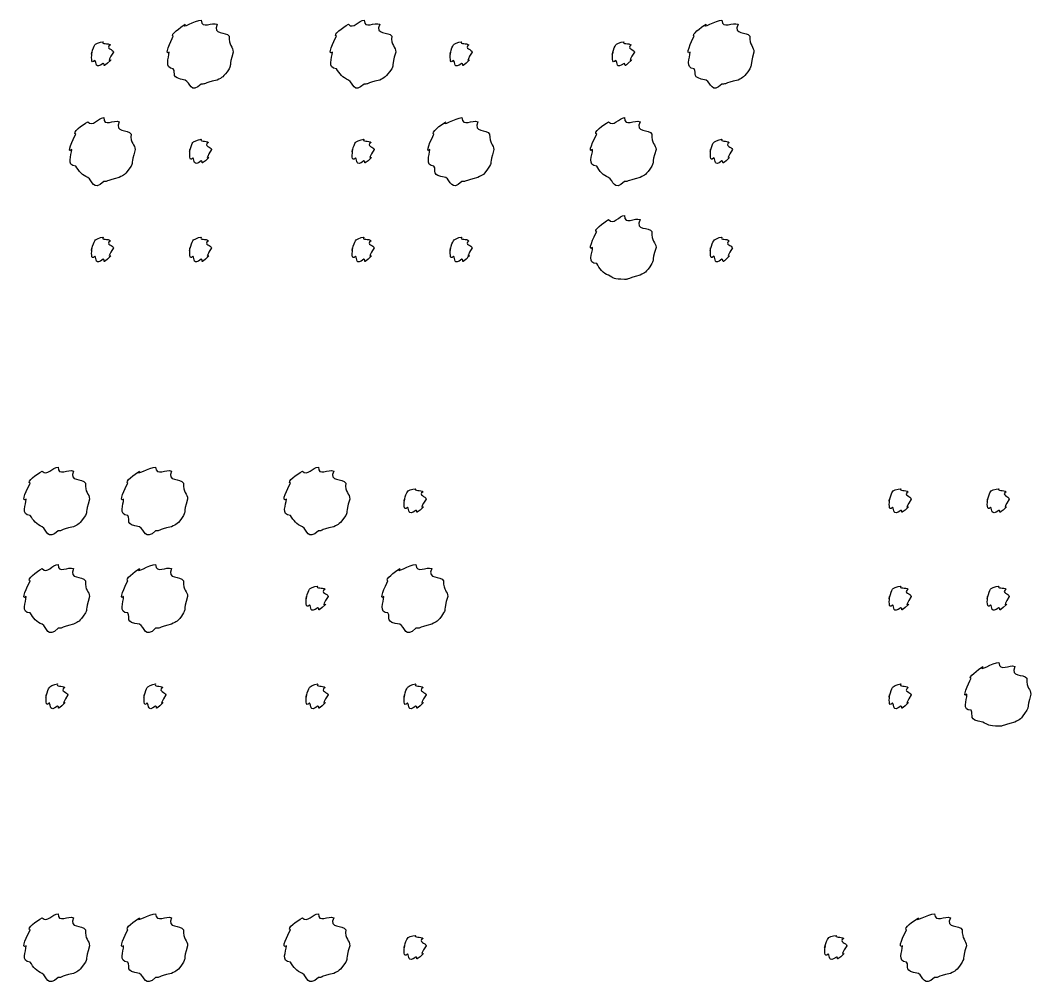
# Model space of a CAD drawing. Header units: millimetres. Extents: x 32 to 178, y 41 to 266.
# Drawn here: x 107 to 117.8, y 198.5 to 208.85 of the extents above; entities that cross this region are included whole.
import ezdxf

# ---------------------------------------------------------------- set-up
doc = ezdxf.new("R2010")
doc.units = ezdxf.units.MM
doc.layers.get('0').update_dxf_attribs({"linetype": 'CONTINUOUS'})

msp = doc.modelspace()

# ---------------------------------------------------------------- linework, layer by layer
at = {"color": 0}
for p, q in [((108.934, 208.849), (108.934, 208.849)), ((110.678, 208.849), (110.678, 208.849)), ((114.502, 208.849), (114.502, 208.849)), ((107.887, 208.617), (107.887, 208.617)), ((111.72, 208.617), (111.72, 208.617)), ((113.455, 208.617), (113.455, 208.617)), ((107.892, 207.807), (107.892, 207.807)), ((111.72, 207.807), (111.72, 207.807)), ((113.461, 207.807), (113.461, 207.807)), ((108.934, 207.575), (108.934, 207.575)), ((110.673, 207.575), (110.673, 207.575)), ((114.502, 207.575), (114.502, 207.575)), ((113.461, 206.76), (113.461, 206.76)), ((107.887, 206.528), (107.887, 206.528)), ((108.934, 206.528), (108.934, 206.528)), ((110.673, 206.528), (110.673, 206.528)), ((111.72, 206.528), (111.72, 206.528)), ((114.502, 206.528), (114.502, 206.528)), ((107.404, 204.068), (107.404, 204.068)), ((108.446, 204.068), (108.446, 204.068)), ((110.187, 204.068), (110.187, 204.068)), ((111.228, 203.837), (111.228, 203.837)), ((116.415, 203.837), (116.415, 203.837)), ((117.463, 203.837), (117.463, 203.837)), ((107.404, 203.026), (107.404, 203.026)), ((108.446, 203.026), (108.446, 203.026)), ((111.228, 203.026), (111.228, 203.026)), ((110.181, 202.795), (110.181, 202.795)), ((116.415, 202.795), (116.415, 202.795)), ((117.463, 202.795), (117.463, 202.795)), ((117.463, 201.979), (117.463, 201.979)), ((107.399, 201.748), (107.399, 201.748)), ((108.446, 201.748), (108.446, 201.748)), ((110.181, 201.748), (110.181, 201.748)), ((111.228, 201.748), (111.228, 201.748)), ((116.415, 201.748), (116.415, 201.748)), ((107.404, 199.289), (107.404, 199.289)), ((108.446, 199.289), (108.446, 199.289)), ((110.187, 199.289), (110.187, 199.289)), ((116.774, 199.289), (116.774, 199.289)), ((111.228, 199.058), (111.228, 199.058)), ((115.726, 199.058), (115.726, 199.058))]:
    msp.add_line(p, q, dxfattribs=at)
for points in [[(108.636, 208.678), (108.598, 208.689), (108.711, 208.774), (108.763, 208.805)], [(108.763, 208.805), (108.704, 208.747), (108.875, 208.849), (108.934, 208.849)], [(108.934, 208.849), (108.94, 208.747), (109.05, 208.834), (109.105, 208.805)], [(109.105, 208.805), (109.05, 208.689), (109.201, 208.733), (109.232, 208.678)], [(110.381, 208.678), (110.333, 208.689), (110.453, 208.774), (110.508, 208.805)], [(110.508, 208.805), (110.56, 208.747), (110.619, 208.849), (110.678, 208.849)], [(110.678, 208.849), (110.675, 208.747), (110.789, 208.834), (110.844, 208.805)], [(110.844, 208.805), (110.785, 208.689), (110.94, 208.733), (110.971, 208.678)], [(114.205, 208.678), (114.166, 208.689), (114.279, 208.774), (114.332, 208.805)], [(114.332, 208.805), (114.272, 208.747), (114.443, 208.849), (114.502, 208.849)], [(114.502, 208.849), (114.508, 208.747), (114.618, 208.834), (114.674, 208.805)], [(114.674, 208.805), (114.618, 208.689), (114.77, 208.733), (114.8, 208.678)], [(108.592, 208.507), (108.534, 208.46), (108.606, 208.623), (108.636, 208.678)], [(109.232, 208.678), (109.226, 208.578), (109.276, 208.565), (109.276, 208.507)], [(110.337, 208.507), (110.273, 208.46), (110.351, 208.623), (110.381, 208.678)], [(110.971, 208.678), (110.961, 208.578), (111.015, 208.565), (111.015, 208.507)], [(114.161, 208.507), (114.103, 208.46), (114.175, 208.623), (114.205, 208.678)], [(114.8, 208.678), (114.795, 208.578), (114.844, 208.565), (114.844, 208.507)], [(107.765, 208.507), (107.749, 208.431), (107.776, 208.562), (107.798, 208.584)], [(107.798, 208.584), (107.793, 208.592), (107.849, 208.617), (107.887, 208.617)], [(107.887, 208.617), (107.859, 208.592), (107.942, 208.606), (107.964, 208.584)], [(107.964, 208.584), (107.903, 208.548), (107.997, 208.536), (107.997, 208.507)], [(111.599, 208.507), (111.585, 208.431), (111.61, 208.562), (111.632, 208.584)], [(111.632, 208.584), (111.629, 208.592), (111.683, 208.617), (111.72, 208.617)], [(111.72, 208.617), (111.695, 208.592), (111.776, 208.606), (111.797, 208.584)], [(111.797, 208.584), (111.74, 208.548), (111.831, 208.536), (111.831, 208.507)], [(113.334, 208.507), (113.318, 208.431), (113.345, 208.562), (113.367, 208.584)], [(113.367, 208.584), (113.362, 208.592), (113.418, 208.617), (113.455, 208.617)], [(113.455, 208.617), (113.428, 208.592), (113.51, 208.606), (113.532, 208.584)], [(113.532, 208.584), (113.472, 208.548), (113.566, 208.536), (113.566, 208.507)], [(107.798, 208.419), (107.749, 208.365), (107.765, 208.47), (107.765, 208.507)], [(107.997, 208.507), (107.903, 208.365), (107.986, 208.441), (107.964, 208.419)], [(108.636, 208.33), (108.534, 208.339), (108.592, 208.443), (108.592, 208.507)], [(109.276, 208.507), (109.226, 208.339), (109.261, 208.385), (109.232, 208.33)], [(110.381, 208.33), (110.273, 208.339), (110.337, 208.443), (110.337, 208.507)], [(111.015, 208.507), (110.961, 208.339), (111, 208.385), (110.971, 208.33)], [(111.632, 208.419), (111.585, 208.365), (111.599, 208.47), (111.599, 208.507)], [(111.831, 208.507), (111.74, 208.365), (111.82, 208.441), (111.797, 208.419)], [(113.367, 208.419), (113.318, 208.365), (113.334, 208.47), (113.334, 208.507)], [(113.566, 208.507), (113.472, 208.365), (113.555, 208.441), (113.532, 208.419)], [(114.205, 208.33), (114.103, 208.339), (114.161, 208.443), (114.161, 208.507)], [(114.844, 208.507), (114.795, 208.339), (114.829, 208.385), (114.8, 208.33)], [(107.887, 208.385), (107.793, 208.321), (107.821, 208.396), (107.798, 208.419)], [(107.964, 208.419), (107.859, 208.321), (107.915, 208.385), (107.887, 208.385)], [(108.763, 208.209), (108.598, 208.233), (108.669, 208.278), (108.636, 208.33)], [(109.232, 208.33), (109.167, 208.233), (109.16, 208.238), (109.105, 208.209)], [(110.508, 208.209), (110.45, 208.233), (110.41, 208.278), (110.381, 208.33)], [(110.971, 208.33), (110.902, 208.233), (110.899, 208.238), (110.844, 208.209)], [(111.72, 208.385), (111.629, 208.321), (111.654, 208.396), (111.632, 208.419)], [(111.797, 208.419), (111.695, 208.321), (111.749, 208.385), (111.72, 208.385)], [(113.455, 208.385), (113.362, 208.321), (113.389, 208.396), (113.367, 208.419)], [(113.532, 208.419), (113.428, 208.321), (113.484, 208.385), (113.455, 208.385)], [(114.332, 208.209), (114.166, 208.233), (114.238, 208.278), (114.205, 208.33)], [(114.8, 208.33), (114.735, 208.233), (114.729, 208.238), (114.674, 208.209)], [(108.934, 208.165), (108.821, 208.056), (108.818, 208.179), (108.763, 208.209)], [(109.105, 208.209), (108.94, 208.173), (108.992, 208.165), (108.934, 208.165)], [(110.678, 208.165), (110.56, 208.056), (110.563, 208.179), (110.508, 208.209)], [(110.844, 208.209), (110.675, 208.173), (110.734, 208.165), (110.678, 208.165)], [(114.502, 208.165), (114.39, 208.056), (114.387, 208.179), (114.332, 208.209)], [(114.674, 208.209), (114.508, 208.173), (114.56, 208.165), (114.502, 208.165)], [(107.721, 207.763), (107.774, 207.699), (107.833, 207.807), (107.892, 207.807)], [(107.892, 207.807), (107.888, 207.699), (108.002, 207.792), (108.058, 207.763)], [(111.549, 207.763), (111.49, 207.699), (111.661, 207.807), (111.72, 207.807)], [(111.72, 207.807), (111.726, 207.699), (111.836, 207.792), (111.891, 207.763)], [(113.29, 207.763), (113.342, 207.699), (113.401, 207.807), (113.461, 207.807)], [(113.461, 207.807), (113.457, 207.699), (113.571, 207.792), (113.626, 207.763)], [(107.594, 207.631), (107.546, 207.641), (107.666, 207.732), (107.721, 207.763)], [(108.058, 207.763), (107.998, 207.641), (108.154, 207.688), (108.184, 207.631)], [(111.423, 207.631), (111.384, 207.641), (111.497, 207.732), (111.549, 207.763)], [(111.891, 207.763), (111.836, 207.641), (111.988, 207.688), (112.018, 207.631)], [(113.163, 207.631), (113.115, 207.641), (113.235, 207.732), (113.29, 207.763)], [(113.626, 207.763), (113.567, 207.641), (113.723, 207.688), (113.753, 207.631)], [(107.55, 207.465), (107.487, 207.41), (107.564, 207.575), (107.594, 207.631)], [(108.184, 207.631), (108.175, 207.527), (108.228, 207.52), (108.228, 207.465)], [(108.846, 207.542), (108.843, 207.545), (108.897, 207.575), (108.934, 207.575)], [(108.934, 207.575), (108.909, 207.545), (108.989, 207.564), (109.011, 207.542)], [(110.585, 207.542), (110.579, 207.545), (110.636, 207.575), (110.673, 207.575)], [(110.673, 207.575), (110.646, 207.545), (110.728, 207.564), (110.75, 207.542)], [(111.379, 207.465), (111.321, 207.41), (111.392, 207.575), (111.423, 207.631)], [(112.018, 207.631), (112.013, 207.527), (112.062, 207.52), (112.062, 207.465)], [(113.119, 207.465), (113.056, 207.41), (113.133, 207.575), (113.163, 207.631)], [(113.753, 207.631), (113.743, 207.527), (113.797, 207.52), (113.797, 207.465)], [(114.414, 207.542), (114.411, 207.545), (114.465, 207.575), (114.502, 207.575)], [(114.502, 207.575), (114.478, 207.545), (114.558, 207.564), (114.58, 207.542)], [(107.594, 207.289), (107.487, 207.292), (107.55, 207.402), (107.55, 207.465)], [(108.228, 207.465), (108.175, 207.292), (108.213, 207.344), (108.184, 207.289)], [(108.813, 207.465), (108.799, 207.384), (108.824, 207.52), (108.846, 207.542)], [(108.846, 207.377), (108.799, 207.318), (108.813, 207.428), (108.813, 207.465)], [(109.011, 207.542), (108.953, 207.501), (109.044, 207.494), (109.044, 207.465)], [(109.044, 207.465), (108.953, 207.318), (109.033, 207.399), (109.011, 207.377)], [(110.552, 207.465), (110.535, 207.384), (110.563, 207.52), (110.585, 207.542)], [(110.585, 207.377), (110.535, 207.318), (110.552, 207.428), (110.552, 207.465)], [(110.75, 207.542), (110.69, 207.501), (110.783, 207.494), (110.783, 207.465)], [(110.783, 207.465), (110.69, 207.318), (110.772, 207.399), (110.75, 207.377)], [(111.423, 207.289), (111.321, 207.292), (111.379, 207.402), (111.379, 207.465)], [(112.062, 207.465), (112.013, 207.292), (112.047, 207.344), (112.018, 207.289)], [(113.163, 207.289), (113.056, 207.292), (113.119, 207.402), (113.119, 207.465)], [(113.797, 207.465), (113.743, 207.292), (113.782, 207.344), (113.753, 207.289)], [(114.381, 207.465), (114.367, 207.384), (114.392, 207.52), (114.414, 207.542)], [(114.414, 207.377), (114.367, 207.318), (114.381, 207.428), (114.381, 207.465)], [(114.58, 207.542), (114.522, 207.501), (114.613, 207.494), (114.613, 207.465)], [(114.613, 207.465), (114.522, 207.318), (114.602, 207.399), (114.58, 207.377)], [(108.934, 207.344), (108.843, 207.274), (108.868, 207.355), (108.846, 207.377)], [(109.011, 207.377), (108.909, 207.274), (108.963, 207.344), (108.934, 207.344)], [(110.673, 207.344), (110.579, 207.274), (110.607, 207.355), (110.585, 207.377)], [(110.75, 207.377), (110.646, 207.274), (110.702, 207.344), (110.673, 207.344)], [(114.502, 207.344), (114.411, 207.274), (114.437, 207.355), (114.414, 207.377)], [(114.58, 207.377), (114.478, 207.274), (114.531, 207.344), (114.502, 207.344)], [(107.721, 207.167), (107.664, 207.185), (107.623, 207.236), (107.594, 207.289)], [(108.184, 207.289), (108.115, 207.185), (108.113, 207.196), (108.058, 207.167)], [(111.549, 207.167), (111.384, 207.185), (111.456, 207.236), (111.423, 207.289)], [(112.018, 207.289), (111.953, 207.185), (111.946, 207.196), (111.891, 207.167)], [(113.29, 207.167), (113.232, 207.185), (113.192, 207.236), (113.163, 207.289)], [(113.753, 207.289), (113.684, 207.185), (113.681, 207.196), (113.626, 207.167)], [(107.892, 207.123), (107.774, 207.009), (107.776, 207.137), (107.721, 207.167)], [(108.058, 207.167), (107.888, 207.126), (107.947, 207.123), (107.892, 207.123)], [(111.72, 207.123), (111.607, 207.009), (111.604, 207.137), (111.549, 207.167)], [(111.891, 207.167), (111.726, 207.126), (111.778, 207.123), (111.72, 207.123)], [(113.461, 207.123), (113.342, 207.009), (113.345, 207.137), (113.29, 207.167)], [(113.626, 207.167), (113.457, 207.126), (113.516, 207.123), (113.461, 207.123)], [(113.163, 206.588), (113.115, 206.59), (113.235, 206.685), (113.29, 206.715)], [(113.29, 206.715), (113.342, 206.649), (113.401, 206.76), (113.461, 206.76)], [(113.461, 206.76), (113.457, 206.649), (113.571, 206.744), (113.626, 206.715)], [(113.626, 206.715), (113.567, 206.59), (113.723, 206.644), (113.753, 206.588)], [(107.765, 206.412), (107.749, 206.329), (107.776, 206.467), (107.798, 206.489)], [(107.798, 206.489), (107.793, 206.495), (107.849, 206.528), (107.887, 206.528)], [(107.887, 206.528), (107.859, 206.495), (107.942, 206.514), (107.964, 206.489)], [(107.964, 206.489), (107.903, 206.447), (107.997, 206.441), (107.997, 206.412)], [(108.813, 206.412), (108.799, 206.329), (108.824, 206.467), (108.846, 206.489)], [(108.846, 206.489), (108.843, 206.495), (108.897, 206.528), (108.934, 206.528)], [(108.934, 206.528), (108.909, 206.495), (108.989, 206.514), (109.011, 206.489)], [(109.011, 206.489), (108.953, 206.447), (109.044, 206.441), (109.044, 206.412)], [(110.552, 206.412), (110.535, 206.329), (110.563, 206.467), (110.585, 206.489)], [(110.585, 206.489), (110.579, 206.495), (110.636, 206.528), (110.673, 206.528)], [(110.673, 206.528), (110.646, 206.495), (110.728, 206.514), (110.75, 206.489)], [(110.75, 206.489), (110.69, 206.447), (110.783, 206.441), (110.783, 206.412)], [(111.599, 206.412), (111.585, 206.329), (111.61, 206.467), (111.632, 206.489)], [(111.632, 206.489), (111.629, 206.495), (111.683, 206.528), (111.72, 206.528)], [(111.72, 206.528), (111.695, 206.495), (111.776, 206.514), (111.797, 206.489)], [(111.797, 206.489), (111.74, 206.447), (111.831, 206.441), (111.831, 206.412)], [(113.119, 206.418), (113.056, 206.363), (113.133, 206.533), (113.163, 206.588)], [(113.753, 206.588), (113.743, 206.48), (113.797, 206.476), (113.797, 206.418)], [(114.381, 206.412), (114.367, 206.329), (114.392, 206.467), (114.414, 206.489)], [(114.414, 206.489), (114.411, 206.495), (114.465, 206.528), (114.502, 206.528)], [(114.502, 206.528), (114.478, 206.495), (114.558, 206.514), (114.58, 206.489)], [(114.58, 206.489), (114.522, 206.447), (114.613, 206.441), (114.613, 206.412)], [(107.798, 206.324), (107.749, 206.266), (107.765, 206.379), (107.765, 206.412)], [(107.997, 206.412), (107.903, 206.266), (107.986, 206.349), (107.964, 206.324)], [(108.846, 206.324), (108.799, 206.266), (108.813, 206.379), (108.813, 206.412)], [(109.044, 206.412), (108.953, 206.266), (109.033, 206.349), (109.011, 206.324)], [(110.585, 206.324), (110.535, 206.266), (110.552, 206.379), (110.552, 206.412)], [(110.783, 206.412), (110.69, 206.266), (110.772, 206.349), (110.75, 206.324)], [(111.632, 206.324), (111.585, 206.266), (111.599, 206.379), (111.599, 206.412)], [(111.831, 206.412), (111.74, 206.266), (111.82, 206.349), (111.797, 206.324)], [(113.163, 206.247), (113.056, 206.241), (113.119, 206.354), (113.119, 206.418)], [(113.797, 206.418), (113.743, 206.241), (113.782, 206.298), (113.753, 206.247)], [(114.414, 206.324), (114.367, 206.266), (114.381, 206.379), (114.381, 206.412)], [(114.613, 206.412), (114.522, 206.266), (114.602, 206.349), (114.58, 206.324)], [(107.887, 206.291), (107.793, 206.219), (107.821, 206.302), (107.798, 206.324)], [(107.964, 206.324), (107.859, 206.219), (107.915, 206.291), (107.887, 206.291)], [(108.934, 206.291), (108.843, 206.219), (108.868, 206.302), (108.846, 206.324)], [(109.011, 206.324), (108.909, 206.219), (108.963, 206.291), (108.934, 206.291)], [(110.673, 206.291), (110.579, 206.219), (110.607, 206.302), (110.585, 206.324)], [(110.75, 206.324), (110.646, 206.219), (110.702, 206.291), (110.673, 206.291)], [(111.72, 206.291), (111.629, 206.219), (111.654, 206.302), (111.632, 206.324)], [(111.797, 206.324), (111.695, 206.219), (111.749, 206.291), (111.72, 206.291)], [(114.502, 206.291), (114.411, 206.219), (114.437, 206.302), (114.414, 206.324)], [(114.58, 206.324), (114.478, 206.219), (114.531, 206.291), (114.502, 206.291)], [(113.29, 206.12), (113.232, 206.138), (113.192, 206.194), (113.163, 206.247)], [(113.753, 206.247), (113.684, 206.138), (113.681, 206.153), (113.626, 206.12)], [(113.461, 206.076), (113.342, 206.076), (113.345, 206.09), (113.29, 206.12)], [(113.626, 206.12), (113.457, 206.076), (113.516, 206.076), (113.461, 206.076)], [(107.107, 203.897), (107.059, 203.908), (107.178, 203.994), (107.234, 204.024)], [(107.234, 204.024), (107.286, 203.966), (107.345, 204.068), (107.404, 204.068)], [(107.404, 204.068), (107.4, 203.966), (107.515, 204.053), (107.57, 204.024)], [(107.57, 204.024), (107.51, 203.908), (107.666, 203.952), (107.696, 203.897)], [(108.149, 203.897), (108.11, 203.908), (108.223, 203.994), (108.275, 204.024)], [(108.275, 204.024), (108.216, 203.966), (108.387, 204.068), (108.446, 204.068)], [(108.446, 204.068), (108.452, 203.966), (108.562, 204.053), (108.617, 204.024)], [(108.617, 204.024), (108.562, 203.908), (108.713, 203.952), (108.744, 203.897)], [(109.889, 203.897), (109.841, 203.908), (109.96, 203.994), (110.016, 204.024)], [(110.016, 204.024), (110.068, 203.966), (110.127, 204.068), (110.187, 204.068)], [(110.187, 204.068), (110.182, 203.966), (110.297, 204.053), (110.352, 204.024)], [(110.352, 204.024), (110.293, 203.908), (110.448, 203.952), (110.479, 203.897)], [(107.062, 203.726), (106.999, 203.679), (107.076, 203.842), (107.107, 203.897)], [(107.696, 203.897), (107.687, 203.798), (107.74, 203.784), (107.74, 203.726)], [(108.105, 203.726), (108.046, 203.679), (108.118, 203.842), (108.149, 203.897)], [(108.744, 203.897), (108.738, 203.798), (108.788, 203.784), (108.788, 203.726)], [(109.845, 203.726), (109.781, 203.679), (109.859, 203.842), (109.889, 203.897)], [(110.479, 203.897), (110.469, 203.798), (110.523, 203.784), (110.523, 203.726)], [(111.107, 203.726), (111.093, 203.65), (111.118, 203.781), (111.14, 203.804)], [(111.14, 203.804), (111.137, 203.812), (111.191, 203.837), (111.228, 203.837)], [(111.228, 203.837), (111.204, 203.812), (111.283, 203.825), (111.306, 203.804)], [(111.306, 203.804), (111.248, 203.768), (111.338, 203.755), (111.338, 203.726)], [(116.294, 203.726), (116.277, 203.65), (116.305, 203.781), (116.327, 203.804)], [(116.327, 203.804), (116.321, 203.812), (116.378, 203.837), (116.415, 203.837)], [(116.415, 203.837), (116.388, 203.812), (116.47, 203.825), (116.493, 203.804)], [(116.493, 203.804), (116.432, 203.768), (116.526, 203.755), (116.526, 203.726)], [(117.341, 203.726), (117.328, 203.65), (117.352, 203.781), (117.374, 203.804)], [(117.374, 203.804), (117.372, 203.812), (117.425, 203.837), (117.463, 203.837)], [(117.463, 203.837), (117.438, 203.812), (117.518, 203.825), (117.54, 203.804)], [(117.54, 203.804), (117.482, 203.768), (117.573, 203.755), (117.573, 203.726)], [(107.107, 203.55), (106.999, 203.558), (107.062, 203.663), (107.062, 203.726)], [(107.74, 203.726), (107.687, 203.558), (107.725, 203.605), (107.696, 203.55)], [(108.149, 203.55), (108.046, 203.558), (108.105, 203.663), (108.105, 203.726)], [(108.788, 203.726), (108.738, 203.558), (108.773, 203.605), (108.744, 203.55)], [(109.889, 203.55), (109.781, 203.558), (109.845, 203.663), (109.845, 203.726)], [(110.523, 203.726), (110.469, 203.558), (110.508, 203.605), (110.479, 203.55)], [(111.14, 203.638), (111.093, 203.585), (111.107, 203.689), (111.107, 203.726)], [(111.338, 203.726), (111.248, 203.585), (111.327, 203.66), (111.306, 203.638)], [(116.327, 203.638), (116.277, 203.585), (116.294, 203.689), (116.294, 203.726)], [(116.526, 203.726), (116.432, 203.585), (116.514, 203.66), (116.493, 203.638)], [(117.374, 203.638), (117.328, 203.585), (117.341, 203.689), (117.341, 203.726)], [(117.573, 203.726), (117.482, 203.585), (117.562, 203.66), (117.54, 203.638)], [(111.228, 203.605), (111.137, 203.54), (111.162, 203.616), (111.14, 203.638)], [(111.306, 203.638), (111.204, 203.54), (111.257, 203.605), (111.228, 203.605)], [(116.415, 203.605), (116.321, 203.54), (116.349, 203.616), (116.327, 203.638)], [(116.493, 203.638), (116.388, 203.54), (116.444, 203.605), (116.415, 203.605)], [(117.463, 203.605), (117.372, 203.54), (117.396, 203.616), (117.374, 203.638)], [(117.54, 203.638), (117.438, 203.54), (117.492, 203.605), (117.463, 203.605)], [(107.234, 203.429), (107.176, 203.452), (107.135, 203.498), (107.107, 203.55)], [(107.696, 203.55), (107.628, 203.452), (107.625, 203.458), (107.57, 203.429)], [(108.275, 203.429), (108.11, 203.452), (108.181, 203.498), (108.149, 203.55)], [(108.744, 203.55), (108.679, 203.452), (108.672, 203.458), (108.617, 203.429)], [(110.016, 203.429), (109.958, 203.452), (109.918, 203.498), (109.889, 203.55)], [(110.479, 203.55), (110.41, 203.452), (110.407, 203.458), (110.352, 203.429)], [(107.404, 203.385), (107.286, 203.276), (107.289, 203.399), (107.234, 203.429)], [(107.57, 203.429), (107.4, 203.393), (107.459, 203.385), (107.404, 203.385)], [(108.446, 203.385), (108.333, 203.276), (108.33, 203.399), (108.275, 203.429)], [(108.617, 203.429), (108.452, 203.393), (108.504, 203.385), (108.446, 203.385)], [(110.187, 203.385), (110.068, 203.276), (110.071, 203.399), (110.016, 203.429)], [(110.352, 203.429), (110.182, 203.393), (110.242, 203.385), (110.187, 203.385)], [(107.234, 202.982), (107.286, 202.919), (107.345, 203.026), (107.404, 203.026)], [(107.404, 203.026), (107.4, 202.919), (107.515, 203.011), (107.57, 202.982)], [(108.275, 202.982), (108.216, 202.919), (108.387, 203.026), (108.446, 203.026)], [(108.446, 203.026), (108.452, 202.919), (108.562, 203.011), (108.617, 202.982)], [(111.058, 202.982), (110.998, 202.919), (111.169, 203.026), (111.228, 203.026)], [(111.228, 203.026), (111.234, 202.919), (111.344, 203.011), (111.399, 202.982)], [(107.107, 202.85), (107.059, 202.861), (107.178, 202.952), (107.234, 202.982)], [(107.57, 202.982), (107.51, 202.861), (107.666, 202.908), (107.696, 202.85)], [(108.149, 202.85), (108.11, 202.861), (108.223, 202.952), (108.275, 202.982)], [(108.617, 202.982), (108.562, 202.861), (108.713, 202.908), (108.744, 202.85)], [(110.931, 202.85), (110.892, 202.861), (111.005, 202.952), (111.058, 202.982)], [(111.399, 202.982), (111.344, 202.861), (111.496, 202.908), (111.526, 202.85)], [(107.062, 202.685), (106.999, 202.63), (107.076, 202.795), (107.107, 202.85)], [(107.696, 202.85), (107.687, 202.747), (107.74, 202.74), (107.74, 202.685)], [(108.105, 202.685), (108.046, 202.63), (108.118, 202.795), (108.149, 202.85)], [(108.744, 202.85), (108.738, 202.747), (108.788, 202.74), (108.788, 202.685)], [(110.887, 202.685), (110.829, 202.63), (110.9, 202.795), (110.931, 202.85)], [(111.526, 202.85), (111.52, 202.747), (111.57, 202.74), (111.57, 202.685)], [(110.06, 202.685), (110.043, 202.603), (110.071, 202.74), (110.093, 202.762)], [(110.093, 202.762), (110.087, 202.765), (110.144, 202.795), (110.181, 202.795)], [(110.181, 202.795), (110.153, 202.765), (110.236, 202.784), (110.258, 202.762)], [(110.258, 202.762), (110.198, 202.721), (110.291, 202.714), (110.291, 202.685)], [(116.294, 202.685), (116.277, 202.603), (116.305, 202.74), (116.327, 202.762)], [(116.327, 202.762), (116.321, 202.765), (116.378, 202.795), (116.415, 202.795)], [(116.415, 202.795), (116.388, 202.765), (116.47, 202.784), (116.493, 202.762)], [(116.493, 202.762), (116.432, 202.721), (116.526, 202.714), (116.526, 202.685)], [(117.341, 202.685), (117.328, 202.603), (117.352, 202.74), (117.374, 202.762)], [(117.374, 202.762), (117.372, 202.765), (117.425, 202.795), (117.463, 202.795)], [(117.463, 202.795), (117.438, 202.765), (117.518, 202.784), (117.54, 202.762)], [(117.54, 202.762), (117.482, 202.721), (117.573, 202.714), (117.573, 202.685)], [(107.107, 202.508), (106.999, 202.511), (107.062, 202.621), (107.062, 202.685)], [(107.74, 202.685), (107.687, 202.511), (107.725, 202.563), (107.696, 202.508)], [(108.149, 202.508), (108.046, 202.511), (108.105, 202.621), (108.105, 202.685)], [(108.788, 202.685), (108.738, 202.511), (108.773, 202.563), (108.744, 202.508)], [(110.093, 202.596), (110.043, 202.537), (110.06, 202.648), (110.06, 202.685)], [(110.181, 202.563), (110.087, 202.493), (110.115, 202.575), (110.093, 202.596)], [(110.258, 202.596), (110.153, 202.493), (110.21, 202.563), (110.181, 202.563)], [(110.291, 202.685), (110.198, 202.537), (110.28, 202.619), (110.258, 202.596)], [(110.931, 202.508), (110.829, 202.511), (110.887, 202.621), (110.887, 202.685)], [(111.57, 202.685), (111.52, 202.511), (111.555, 202.563), (111.526, 202.508)], [(116.327, 202.596), (116.277, 202.537), (116.294, 202.648), (116.294, 202.685)], [(116.415, 202.563), (116.321, 202.493), (116.349, 202.575), (116.327, 202.596)], [(116.493, 202.596), (116.388, 202.493), (116.444, 202.563), (116.415, 202.563)], [(116.526, 202.685), (116.432, 202.537), (116.514, 202.619), (116.493, 202.596)], [(117.374, 202.596), (117.328, 202.537), (117.341, 202.648), (117.341, 202.685)], [(117.463, 202.563), (117.372, 202.493), (117.396, 202.575), (117.374, 202.596)], [(117.54, 202.596), (117.438, 202.493), (117.492, 202.563), (117.463, 202.563)], [(117.573, 202.685), (117.482, 202.537), (117.562, 202.619), (117.54, 202.596)], [(107.234, 202.387), (107.176, 202.405), (107.135, 202.456), (107.107, 202.508)], [(107.696, 202.508), (107.628, 202.405), (107.625, 202.416), (107.57, 202.387)], [(108.275, 202.387), (108.11, 202.405), (108.181, 202.456), (108.149, 202.508)], [(108.744, 202.508), (108.679, 202.405), (108.672, 202.416), (108.617, 202.387)], [(111.058, 202.387), (110.892, 202.405), (110.964, 202.456), (110.931, 202.508)], [(111.526, 202.508), (111.461, 202.405), (111.454, 202.416), (111.399, 202.387)], [(107.404, 202.343), (107.286, 202.228), (107.289, 202.357), (107.234, 202.387)], [(107.57, 202.387), (107.4, 202.346), (107.459, 202.343), (107.404, 202.343)], [(108.446, 202.343), (108.333, 202.228), (108.33, 202.357), (108.275, 202.387)], [(108.617, 202.387), (108.452, 202.346), (108.504, 202.343), (108.446, 202.343)], [(111.228, 202.343), (111.115, 202.228), (111.113, 202.357), (111.058, 202.387)], [(111.399, 202.387), (111.234, 202.346), (111.286, 202.343), (111.228, 202.343)], [(117.292, 201.935), (117.233, 201.869), (117.403, 201.979), (117.463, 201.979)], [(117.463, 201.979), (117.468, 201.869), (117.578, 201.964), (117.633, 201.935)], [(117.165, 201.808), (117.126, 201.81), (117.239, 201.905), (117.292, 201.935)], [(117.633, 201.935), (117.578, 201.81), (117.73, 201.863), (117.76, 201.808)], [(107.311, 201.709), (107.305, 201.714), (107.362, 201.748), (107.399, 201.748)], [(107.399, 201.748), (107.371, 201.714), (107.454, 201.734), (107.476, 201.709)], [(108.358, 201.709), (108.355, 201.714), (108.409, 201.748), (108.446, 201.748)], [(108.446, 201.748), (108.421, 201.714), (108.501, 201.734), (108.523, 201.709)], [(110.093, 201.709), (110.087, 201.714), (110.144, 201.748), (110.181, 201.748)], [(110.181, 201.748), (110.153, 201.714), (110.236, 201.734), (110.258, 201.709)], [(111.14, 201.709), (111.137, 201.714), (111.191, 201.748), (111.228, 201.748)], [(111.228, 201.748), (111.204, 201.714), (111.283, 201.734), (111.306, 201.709)], [(116.327, 201.709), (116.321, 201.714), (116.378, 201.748), (116.415, 201.748)], [(116.415, 201.748), (116.388, 201.714), (116.47, 201.734), (116.493, 201.709)], [(117.121, 201.637), (117.063, 201.582), (117.135, 201.753), (117.165, 201.808)], [(117.76, 201.808), (117.755, 201.699), (117.804, 201.695), (117.804, 201.637)], [(107.278, 201.632), (107.261, 201.549), (107.289, 201.687), (107.311, 201.709)], [(107.311, 201.544), (107.261, 201.486), (107.278, 201.599), (107.278, 201.632)], [(107.476, 201.709), (107.415, 201.666), (107.509, 201.661), (107.509, 201.632)], [(107.509, 201.632), (107.415, 201.486), (107.498, 201.568), (107.476, 201.544)], [(108.325, 201.632), (108.311, 201.549), (108.336, 201.687), (108.358, 201.709)], [(108.358, 201.544), (108.311, 201.486), (108.325, 201.599), (108.325, 201.632)], [(108.523, 201.709), (108.465, 201.666), (108.556, 201.661), (108.556, 201.632)], [(108.556, 201.632), (108.465, 201.486), (108.545, 201.568), (108.523, 201.544)], [(110.06, 201.632), (110.043, 201.549), (110.071, 201.687), (110.093, 201.709)], [(110.093, 201.544), (110.043, 201.486), (110.06, 201.599), (110.06, 201.632)], [(110.258, 201.709), (110.198, 201.666), (110.291, 201.661), (110.291, 201.632)], [(110.291, 201.632), (110.198, 201.486), (110.28, 201.568), (110.258, 201.544)], [(111.107, 201.632), (111.093, 201.549), (111.118, 201.687), (111.14, 201.709)], [(111.14, 201.544), (111.093, 201.486), (111.107, 201.599), (111.107, 201.632)], [(111.306, 201.709), (111.248, 201.666), (111.338, 201.661), (111.338, 201.632)], [(111.338, 201.632), (111.248, 201.486), (111.327, 201.568), (111.306, 201.544)], [(116.294, 201.632), (116.277, 201.549), (116.305, 201.687), (116.327, 201.709)], [(116.327, 201.544), (116.277, 201.486), (116.294, 201.599), (116.294, 201.632)], [(116.493, 201.709), (116.432, 201.666), (116.526, 201.661), (116.526, 201.632)], [(116.526, 201.632), (116.432, 201.486), (116.514, 201.568), (116.493, 201.544)], [(117.165, 201.466), (117.063, 201.461), (117.121, 201.574), (117.121, 201.637)], [(117.804, 201.637), (117.755, 201.461), (117.789, 201.517), (117.76, 201.466)], [(107.399, 201.511), (107.305, 201.439), (107.333, 201.521), (107.311, 201.544)], [(107.476, 201.544), (107.371, 201.439), (107.428, 201.511), (107.399, 201.511)], [(108.446, 201.511), (108.355, 201.439), (108.38, 201.521), (108.358, 201.544)], [(108.523, 201.544), (108.421, 201.439), (108.475, 201.511), (108.446, 201.511)], [(110.181, 201.511), (110.087, 201.439), (110.115, 201.521), (110.093, 201.544)], [(110.258, 201.544), (110.153, 201.439), (110.21, 201.511), (110.181, 201.511)], [(111.228, 201.511), (111.137, 201.439), (111.162, 201.521), (111.14, 201.544)], [(111.306, 201.544), (111.204, 201.439), (111.257, 201.511), (111.228, 201.511)], [(116.415, 201.511), (116.321, 201.439), (116.349, 201.521), (116.327, 201.544)], [(116.493, 201.544), (116.388, 201.439), (116.444, 201.511), (116.415, 201.511)], [(117.292, 201.34), (117.126, 201.357), (117.198, 201.414), (117.165, 201.466)], [(117.76, 201.466), (117.695, 201.357), (117.688, 201.373), (117.633, 201.34)], [(117.463, 201.296), (117.35, 201.296), (117.347, 201.309), (117.292, 201.34)], [(117.633, 201.34), (117.468, 201.296), (117.521, 201.296), (117.463, 201.296)], [(107.107, 199.118), (107.059, 199.129), (107.178, 199.215), (107.234, 199.245)], [(107.234, 199.245), (107.286, 199.187), (107.345, 199.289), (107.404, 199.289)], [(107.404, 199.289), (107.4, 199.187), (107.515, 199.274), (107.57, 199.245)], [(107.57, 199.245), (107.51, 199.129), (107.666, 199.173), (107.696, 199.118)], [(108.149, 199.118), (108.11, 199.129), (108.223, 199.215), (108.275, 199.245)], [(108.275, 199.245), (108.216, 199.187), (108.387, 199.289), (108.446, 199.289)], [(108.446, 199.289), (108.452, 199.187), (108.562, 199.274), (108.617, 199.245)], [(108.617, 199.245), (108.562, 199.129), (108.713, 199.173), (108.744, 199.118)], [(109.889, 199.118), (109.841, 199.129), (109.96, 199.215), (110.016, 199.245)], [(110.016, 199.245), (110.068, 199.187), (110.127, 199.289), (110.187, 199.289)], [(110.187, 199.289), (110.182, 199.187), (110.297, 199.274), (110.352, 199.245)], [(110.352, 199.245), (110.293, 199.129), (110.448, 199.173), (110.479, 199.118)], [(116.476, 199.118), (116.437, 199.129), (116.55, 199.215), (116.603, 199.245)], [(116.603, 199.245), (116.543, 199.187), (116.714, 199.289), (116.774, 199.289)], [(116.774, 199.289), (116.779, 199.187), (116.889, 199.274), (116.944, 199.245)], [(116.944, 199.245), (116.889, 199.129), (117.041, 199.173), (117.071, 199.118)], [(107.062, 198.947), (106.999, 198.901), (107.076, 199.063), (107.107, 199.118)], [(107.696, 199.118), (107.687, 199.019), (107.74, 199.005), (107.74, 198.947)], [(108.105, 198.947), (108.046, 198.901), (108.118, 199.063), (108.149, 199.118)], [(108.744, 199.118), (108.738, 199.019), (108.788, 199.005), (108.788, 198.947)], [(109.845, 198.947), (109.781, 198.901), (109.859, 199.063), (109.889, 199.118)], [(110.479, 199.118), (110.469, 199.019), (110.523, 199.005), (110.523, 198.947)], [(111.14, 199.025), (111.137, 199.033), (111.191, 199.058), (111.228, 199.058)], [(111.228, 199.058), (111.204, 199.033), (111.283, 199.047), (111.306, 199.025)], [(115.638, 199.025), (115.632, 199.033), (115.689, 199.058), (115.726, 199.058)], [(115.726, 199.058), (115.699, 199.033), (115.781, 199.047), (115.804, 199.025)], [(116.432, 198.947), (116.374, 198.901), (116.446, 199.063), (116.476, 199.118)], [(117.071, 199.118), (117.066, 199.019), (117.115, 199.005), (117.115, 198.947)], [(107.107, 198.771), (106.999, 198.779), (107.062, 198.884), (107.062, 198.947)], [(107.74, 198.947), (107.687, 198.779), (107.725, 198.826), (107.696, 198.771)], [(108.149, 198.771), (108.046, 198.779), (108.105, 198.884), (108.105, 198.947)], [(108.788, 198.947), (108.738, 198.779), (108.773, 198.826), (108.744, 198.771)], [(109.889, 198.771), (109.781, 198.779), (109.845, 198.884), (109.845, 198.947)], [(110.523, 198.947), (110.469, 198.779), (110.508, 198.826), (110.479, 198.771)], [(111.107, 198.947), (111.093, 198.871), (111.118, 199.003), (111.14, 199.025)], [(111.14, 198.859), (111.093, 198.805), (111.107, 198.91), (111.107, 198.947)], [(111.306, 199.025), (111.248, 198.989), (111.338, 198.976), (111.338, 198.947)], [(111.338, 198.947), (111.248, 198.805), (111.327, 198.881), (111.306, 198.859)], [(115.605, 198.947), (115.588, 198.871), (115.616, 199.003), (115.638, 199.025)], [(115.638, 198.859), (115.588, 198.805), (115.605, 198.91), (115.605, 198.947)], [(115.804, 199.025), (115.743, 198.989), (115.836, 198.976), (115.836, 198.947)], [(115.836, 198.947), (115.743, 198.805), (115.825, 198.881), (115.804, 198.859)], [(116.476, 198.771), (116.374, 198.779), (116.432, 198.884), (116.432, 198.947)], [(117.115, 198.947), (117.066, 198.779), (117.1, 198.826), (117.071, 198.771)], [(111.228, 198.826), (111.137, 198.761), (111.162, 198.837), (111.14, 198.859)], [(111.306, 198.859), (111.204, 198.761), (111.257, 198.826), (111.228, 198.826)], [(115.726, 198.826), (115.632, 198.761), (115.66, 198.837), (115.638, 198.859)], [(115.804, 198.859), (115.699, 198.761), (115.755, 198.826), (115.726, 198.826)], [(107.234, 198.65), (107.176, 198.673), (107.135, 198.719), (107.107, 198.771)], [(107.696, 198.771), (107.628, 198.673), (107.625, 198.679), (107.57, 198.65)], [(108.275, 198.65), (108.11, 198.673), (108.181, 198.719), (108.149, 198.771)], [(108.744, 198.771), (108.679, 198.673), (108.672, 198.679), (108.617, 198.65)], [(110.016, 198.65), (109.958, 198.673), (109.918, 198.719), (109.889, 198.771)], [(110.479, 198.771), (110.41, 198.673), (110.407, 198.679), (110.352, 198.65)], [(116.603, 198.65), (116.437, 198.673), (116.509, 198.719), (116.476, 198.771)], [(117.071, 198.771), (117.007, 198.673), (116.999, 198.679), (116.944, 198.65)], [(107.404, 198.606), (107.286, 198.497), (107.289, 198.62), (107.234, 198.65)], [(107.57, 198.65), (107.4, 198.614), (107.459, 198.606), (107.404, 198.606)], [(108.446, 198.606), (108.333, 198.497), (108.33, 198.62), (108.275, 198.65)], [(108.617, 198.65), (108.452, 198.614), (108.504, 198.606), (108.446, 198.606)], [(110.187, 198.606), (110.068, 198.497), (110.071, 198.62), (110.016, 198.65)], [(110.352, 198.65), (110.182, 198.614), (110.242, 198.606), (110.187, 198.606)], [(116.774, 198.606), (116.66, 198.497), (116.658, 198.62), (116.603, 198.65)], [(116.944, 198.65), (116.779, 198.614), (116.832, 198.606), (116.774, 198.606)]]:
    msp.add_open_spline(points, degree=3, dxfattribs=at)

doc.saveas('drawing.dxf')
